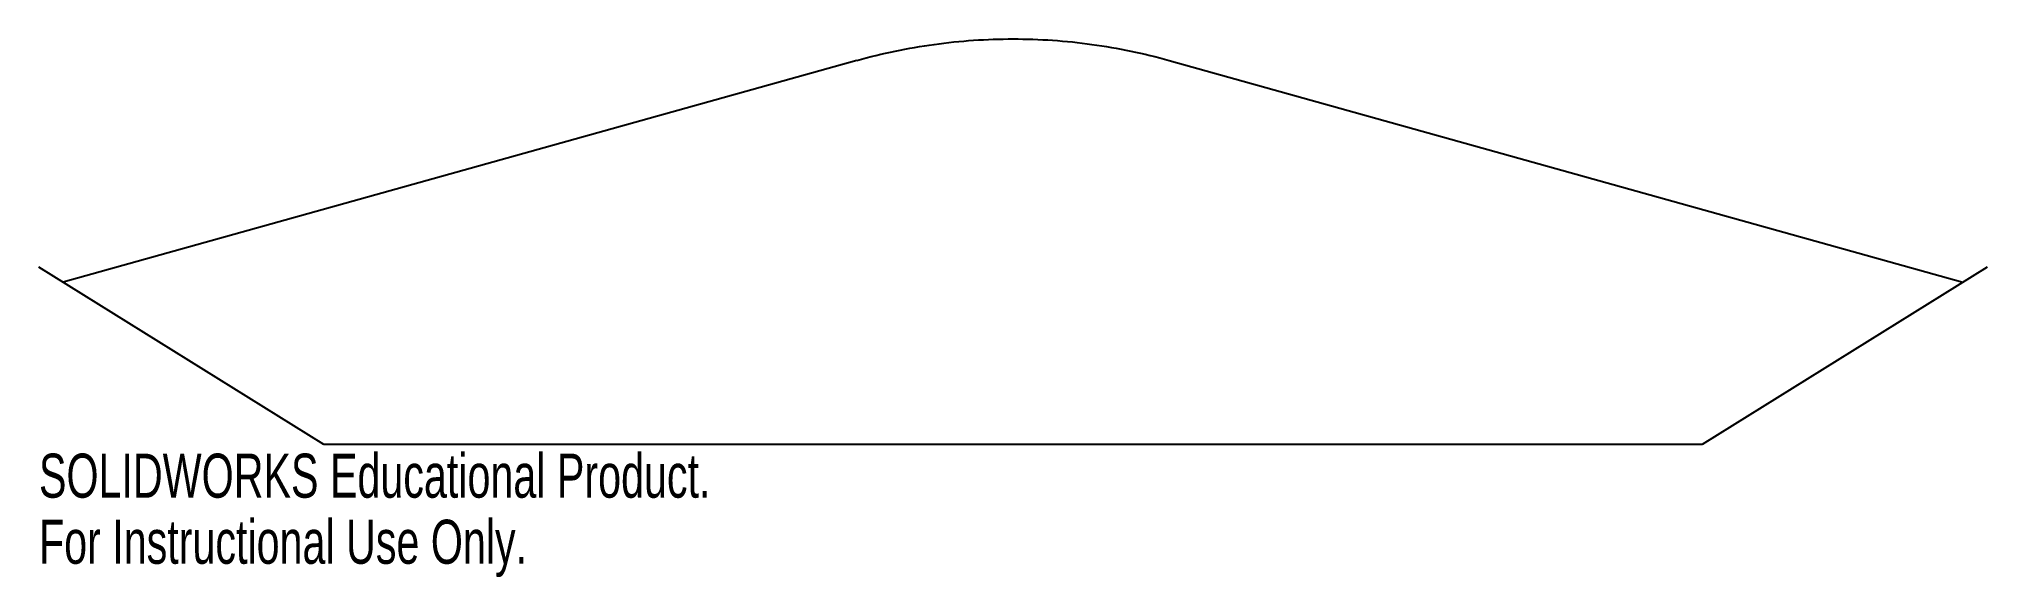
# Model space of a CAD drawing. Header units: inches. Extents: x -4.21 to 4.21, y 22.33 to 24.66.
import ezdxf

# ---------------------------------------------------------------- set-up
doc = ezdxf.new("R2010")
doc.units = ezdxf.units.IN
doc.header["$MEASUREMENT"] = 0
doc.styles.add('SLDTEXTSTYLE0', font='TXT', dxfattribs={"width": 0.7})

msp = doc.modelspace()

# ---------------------------------------------------------------- linework, layer by layer
at = {"color": 7, "linetype": 'Continuous', "lineweight": 25}
for p, q in [((-0.675, 24.5634), (-4.1038, 23.6046)), ((0.675, 24.5634), (4.1038, 23.6046)), ((-2.9769, 22.9043), (-4.2078, 23.6693)), ((4.2078, 23.6693), (2.9769, 22.9043)), ((2.9769, 22.9043), (-2.9769, 22.9043))]:
    msp.add_line(p, q, dxfattribs=at)
msp.add_open_spline([(-0.675, 24.5634), (-0.565, 24.5942), (-0.4535, 24.6173), (-0.2841, 24.6405), (-0.2272, 24.6464), (-0.1135, 24.6541), (-0.0566, 24.656), (0.0573, 24.656), (0.1143, 24.6541), (0.2282, 24.6463), (0.2848, 24.6404), (0.4537, 24.6172), (0.565, 24.5942), (0.675, 24.5634)], degree=3, knots=[0, 0, 0, 0, 0.25, 0.25, 0.375, 0.375, 0.5, 0.5, 0.625, 0.625, 0.75, 0.75, 1, 1, 1, 1], dxfattribs=at)

# ---------------------------------------------------------------- texts
at = {"color": 7, "linetype": 'Continuous', "char_height": 0.1903, "attachment_point": 1, "style": 'SLDTEXTSTYLE0'}
for s, insert in [('SOLIDWORKS Educational Product.', (-4.2078, 22.8642)), ('For Instructional Use Only.', (-4.2078, 22.5787))]:
    msp.add_mtext(s, dxfattribs=dict(at, insert=insert))

doc.saveas('drawing.dxf')
